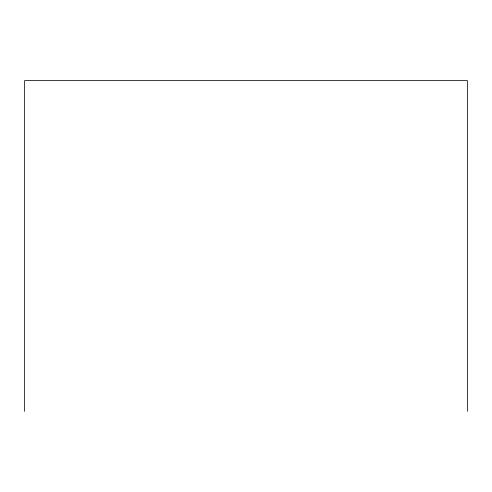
<?xml version="1.0" encoding="UTF-8"?>
<svg xmlns="http://www.w3.org/2000/svg" width="492" height="492" viewBox="0 0 492 492"><rect width="100%" height="100%" fill="white"/><g stroke="black" fill="none" stroke-linecap="round" stroke-linejoin="round"><path stroke-width="0.74" d="M467.4 411.386L467.4 80.614L24.6 80.614L24.6 411.386"/></g></svg>
